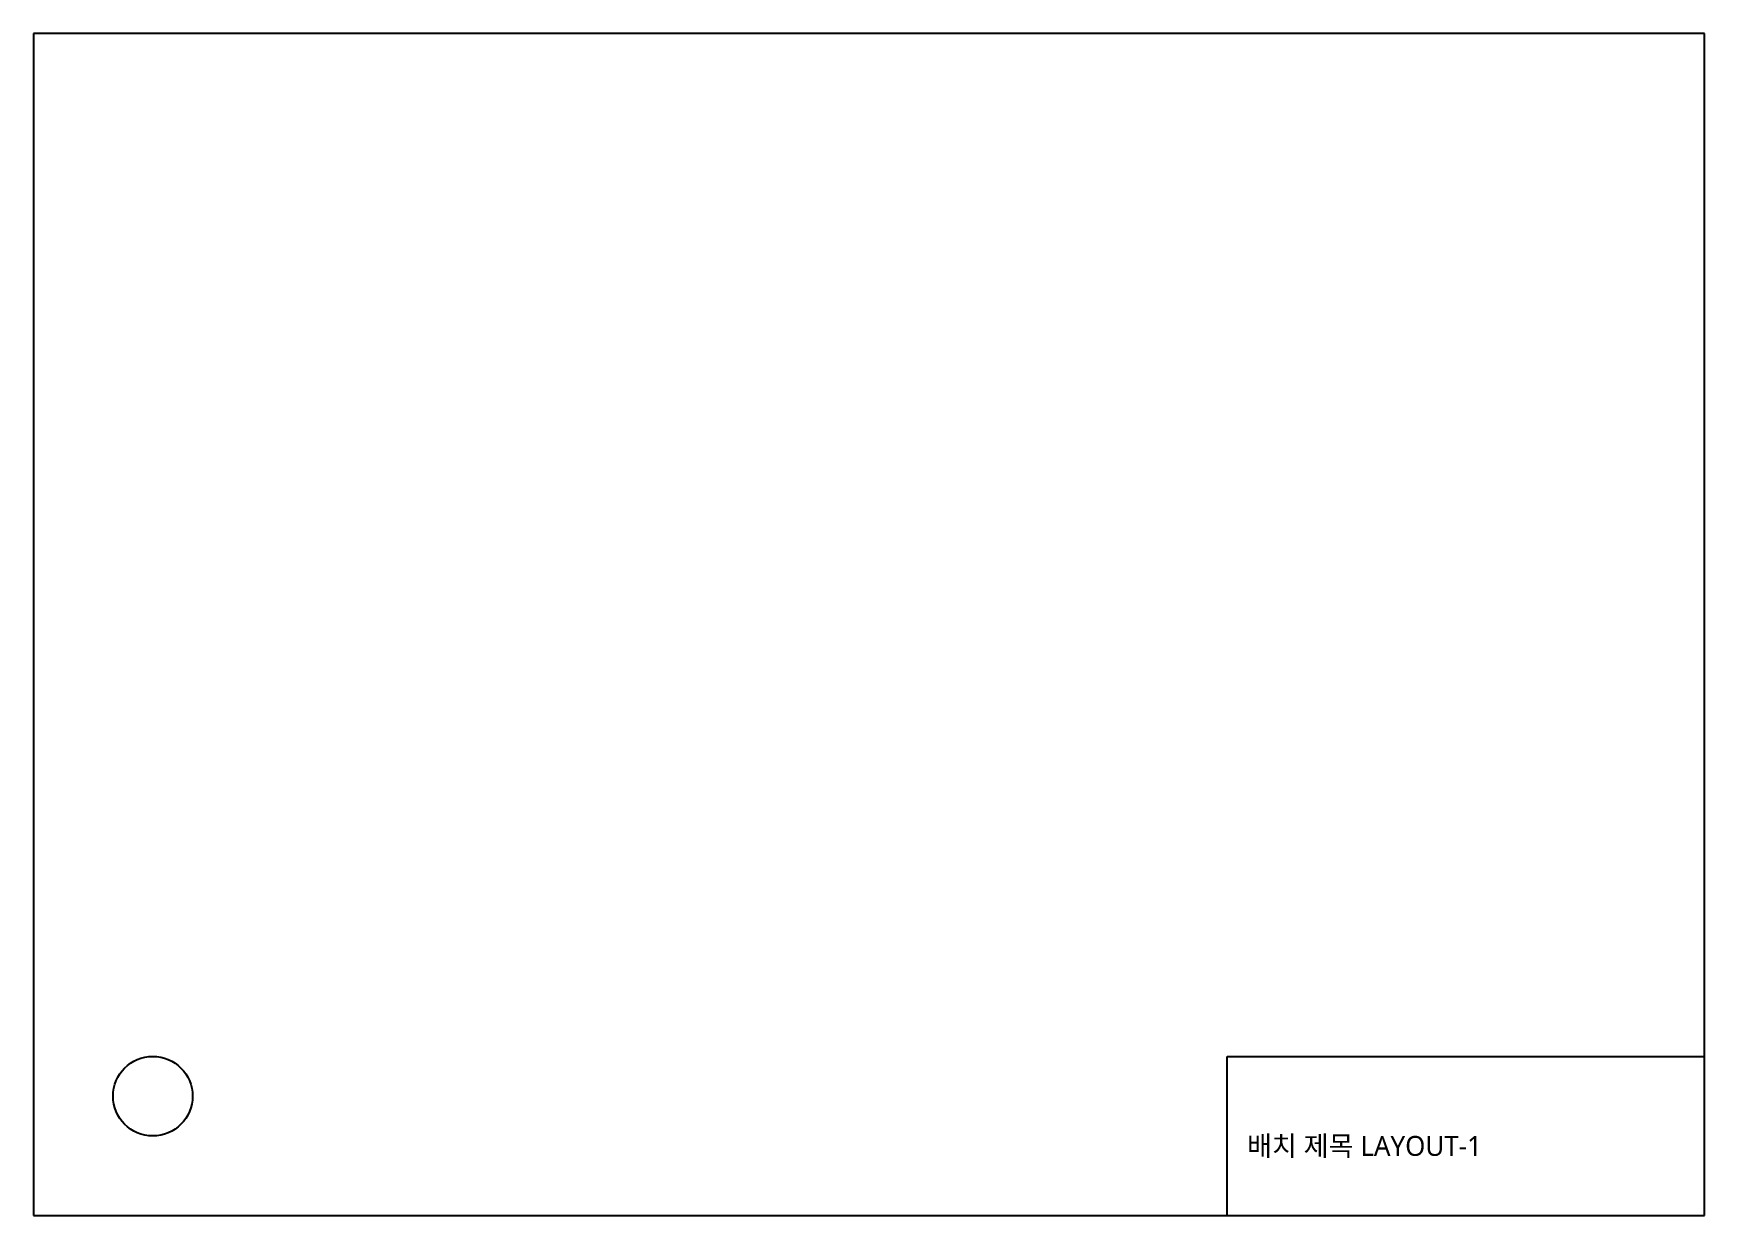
# Paper-space layout 'Layout1' of a CAD drawing. Header units: millimetres. Extents: x 0 to 420, y 0 to 297.
import ezdxf

# ---------------------------------------------------------------- set-up
doc = ezdxf.new("R2010")
doc.units = ezdxf.units.MM
doc.styles.add('KOR', font='malgun.ttf')

psp = doc.layouts.get("Layout1")

# ---------------------------------------------------------------- linework, layer by layer
for p, q in [((420, 297), (0, 297)), ((0, 297), (0, 0)), ((420, 0), (420, 297)), ((300, 0), (300, 40)), ((300, 40), (420, 40)), ((0, 0), (420, 0))]:
    psp.add_line(p, q)
psp.add_circle((30, 30), 10)

# ---------------------------------------------------------------- texts
at = {"style": 'KOR'}
psp.add_text('배치 제목 LAYOUT-1', height=5, dxfattribs=at).set_placement((305, 15))

doc.saveas('drawing.dxf')
